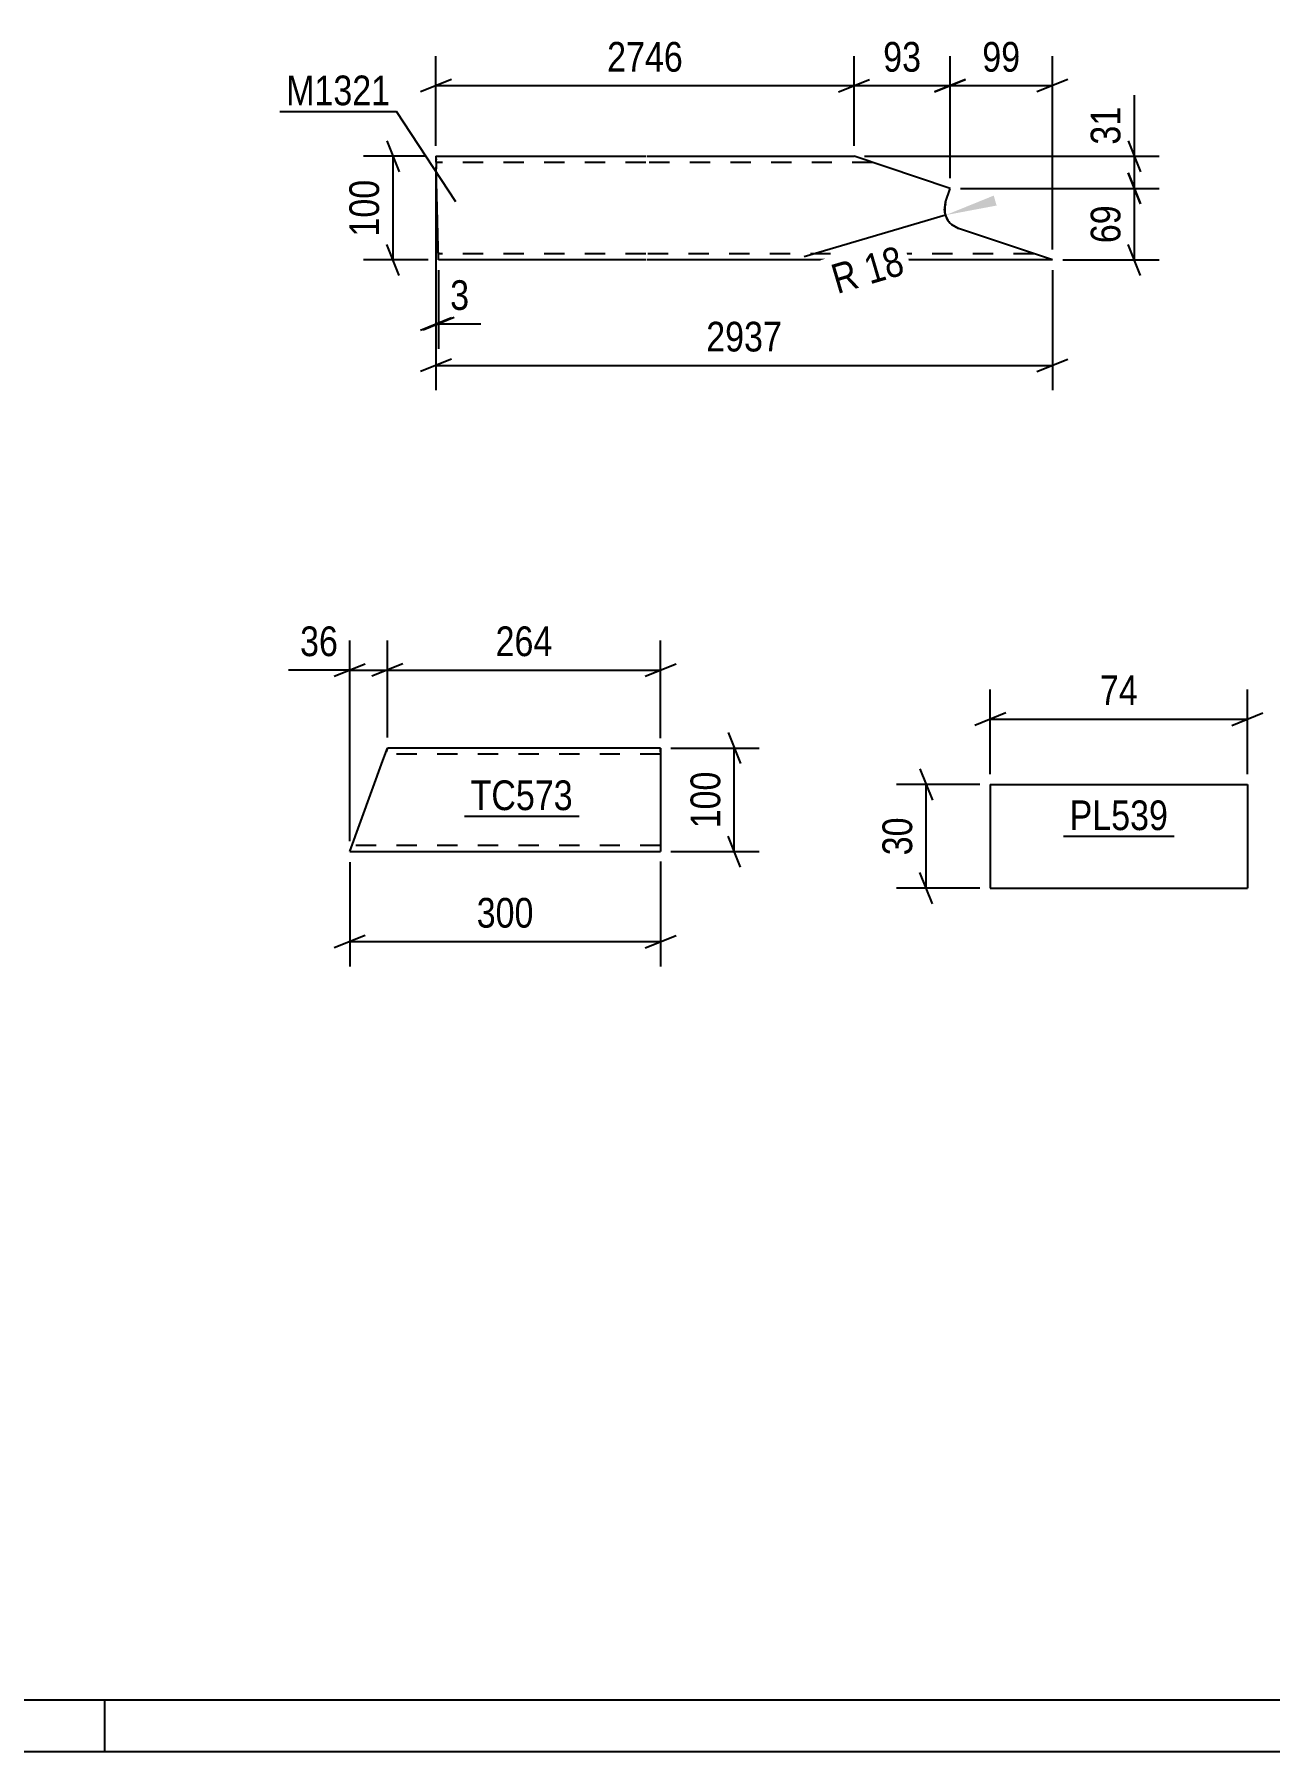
# Model space of a CAD drawing. Header units: millimetres. Extents: x 0 to 594, y 0 to 420.
# Drawn here: x 167.2 to 286.4, y 0 to 165.7 of the extents above; entities that cross this region are included whole.
import ezdxf

# ---------------------------------------------------------------- set-up
doc = ezdxf.new("R2010")
doc.units = ezdxf.units.MM
doc.linetypes.add('DXK_LINE_DOT2', pattern=[3.9198, 1.9599, -1.9599])
doc.styles.add('Arial Narrow', font='ARIALN.TTF', dxfattribs={"height": 0.2})

# ---------------------------------------------------------------- blocks, each defined once
blk = doc.blocks.new('Unknown-761549947-1163 - 19837')
at = {"color": 5, "linetype": 'Continuous'}
for p, q in [((5, 5), (589, 5)), ((174, 0), (174, 5)), ((0, 0), (594, 0))]:
    blk.add_line(p, q, dxfattribs=at)
blk = doc.blocks.new('Part-761549947-9343 - 9342')
at = {"color": 2, "linetype": 'Continuous'}
for p, q in [((259.41, 93.33), (259.41, 83.33)), ((259.41, 93.33), (284.21, 93.33)), ((284.21, 93.33), (284.21, 83.33)), ((259.41, 83.33), (284.21, 83.33))]:
    blk.add_line(p, q, dxfattribs=at)
blk = doc.blocks.new('Part-761549947-13108 - 13107')
at = {"color": 2, "linetype": 'Continuous'}
for p, q in [((205.94, 153.95), (205.97, 152.75)), ((205.94, 153.95), (226.17, 153.95)), ((206.16, 145.15), (205.97, 152.75)), ((226.27, 153.95), (246.27, 153.95)), ((255.53, 150.85), (246.27, 153.95)), ((255.09, 149.52), (255.53, 150.85)), ((254.99, 148.75), (255.09, 149.52)), ((256.35, 146.99), (255.67, 147.38)), ((265.4, 143.95), (256.35, 146.99)), ((206.19, 144.04), (206.16, 145.15)), ((206.19, 143.95), (206.19, 144.04)), ((226.17, 143.95), (206.19, 143.95)), ((265.4, 143.95), (226.27, 143.95))]:
    blk.add_line(p, q, dxfattribs=at)
at = {"color": 7, "linetype": 'DXK_LINE_DOT2'}
for p, q in [((205.94, 153.95), (205.94, 153.86)), ((205.94, 153.86), (205.95, 153.6)), ((226.17, 153.35), (205.95, 153.35)), ((248.06, 153.35), (226.27, 153.35)), ((255.09, 149.52), (254.99, 148.75)), ((254.99, 148.75), (255.09, 149.52)), ((255.09, 149.52), (254.99, 148.75)), ((255.67, 147.38), (256.35, 146.99)), ((256.35, 146.99), (255.67, 147.38)), ((255.67, 147.38), (256.35, 146.99)), ((206.18, 144.3), (206.16, 145.15)), ((226.17, 144.55), (206.17, 144.55)), ((263.61, 144.55), (226.27, 144.55))]:
    blk.add_line(p, q, dxfattribs=at)
at = {"color": 2, "linetype": 'Continuous'}
blk.add_arc((256.98, 148.88), 2, 183.9611, 228.9611, dxfattribs=at)
at = {"color": 7, "linetype": 'DXK_LINE_DOT2'}
blk.add_arc((256.98, 148.88), 2, 183.9611, 228.9611, dxfattribs=at)
blk.add_arc((256.98, 148.88), 2, 183.9611, 228.9611, dxfattribs=at)
blk.add_arc((256.98, 148.88), 2, 183.9611, 228.9611, dxfattribs=at)
blk = doc.blocks.new('Part-761549947-13116 - 13115')
at = {"color": 2, "linetype": 'Continuous'}
for p, q in [((200.82, 95.65), (201.25, 96.85)), ((227.61, 96.85), (201.25, 96.85)), ((227.61, 96.85), (227.61, 96.76)), ((227.61, 96.76), (227.61, 86.85)), ((197.62, 86.85), (200.82, 95.65)), ((197.62, 86.85), (227.61, 86.85))]:
    blk.add_line(p, q, dxfattribs=at)
at = {"color": 7, "linetype": 'DXK_LINE_DOT2'}
for p, q in [((227.61, 96.25), (201.04, 96.25)), ((201.22, 96.76), (201.13, 96.49)), ((201.25, 96.85), (201.22, 96.76)), ((227.61, 96.49), (227.61, 96.85)), ((197.62, 86.85), (197.65, 86.94)), ((227.61, 87.45), (197.83, 87.45))]:
    blk.add_line(p, q, dxfattribs=at)
blk = doc.blocks.new('StraightDimension-761549947-9822 - 9342')
at = {"color": 7, "linetype": 'Continuous'}
for p, q in [((252.62, 94.83), (253.82, 91.83)), ((258.41, 93.33), (250.37, 93.33)), ((253.22, 83.33), (253.22, 93.33)), ((253.82, 81.83), (252.62, 84.83)), ((258.41, 83.33), (250.37, 83.33))]:
    blk.add_line(p, q, dxfattribs=at)
at = {"color": 0}
blk.add_wipeout([(252.47, 90.76), (248.27, 90.76), (248.27, 85.9), (252.47, 85.9)], dxfattribs=at)
at = {"color": 3, "style": 'Arial Narrow'}
blk.add_text('30', height=2.863, rotation=90.0002, dxfattribs=at).set_placement((251.87, 86.5))
blk = doc.blocks.new('StraightDimension-761549947-9826 - 9342')
at = {"color": 7, "linetype": 'Continuous'}
for p, q in [((259.41, 94.33), (259.41, 102.49)), ((284.21, 94.33), (284.21, 102.49)), ((260.91, 100.24), (257.91, 99.04)), ((259.41, 99.64), (284.21, 99.64)), ((282.71, 99.04), (285.71, 100.24))]:
    blk.add_line(p, q, dxfattribs=at)
at = {"color": 0}
blk.add_wipeout([(274.24, 100.39), (274.24, 104.59), (269.38, 104.59), (269.38, 100.39)], dxfattribs=at)
at = {"color": 3, "style": 'Arial Narrow'}
blk.add_text('74', height=2.863, dxfattribs=at).set_placement((269.98, 100.99))
blk = doc.blocks.new('StraightDimension-761549947-13224 - 13107')
at = {"color": 7, "linetype": 'Continuous'}
for p, q in [((256.53, 150.85), (275.71, 150.85)), ((272.71, 152.35), (273.91, 149.35)), ((273.31, 143.95), (273.31, 150.85)), ((273.91, 142.45), (272.71, 145.45)), ((266.4, 143.95), (275.71, 143.95))]:
    blk.add_line(p, q, dxfattribs=at)
at = {"color": 0}
blk.add_wipeout([(272.56, 149.83), (268.36, 149.83), (268.36, 144.97), (272.56, 144.97)], dxfattribs=at)
at = {"color": 3, "style": 'Arial Narrow'}
blk.add_text('69', height=2.863, rotation=90.0002, dxfattribs=at).set_placement((271.96, 145.57))
blk = doc.blocks.new('StraightDimension-761549947-13160 - 13107')
at = {"color": 7, "linetype": 'Continuous'}
for p, q in [((246.27, 154.95), (246.27, 163.62)), ((255.53, 151.85), (255.53, 163.62)), ((244.77, 160.17), (247.77, 161.37)), ((246.27, 160.77), (255.53, 160.77)), ((257.03, 161.37), (254.03, 160.17))]:
    blk.add_line(p, q, dxfattribs=at)
at = {"color": 0}
blk.add_wipeout([(253.33, 161.52), (253.33, 165.72), (248.48, 165.72), (248.48, 161.52)], dxfattribs=at)
at = {"color": 3, "style": 'Arial Narrow'}
blk.add_text('93', height=2.863, dxfattribs=at).set_placement((249.08, 162.12))
blk = doc.blocks.new('StraightDimension-761549947-13130 - 13107')
at = {"color": 7, "linetype": 'Continuous'}
for p, q in [((205.94, 152.95), (205.94, 131.37)), ((265.4, 142.95), (265.4, 131.37)), ((207.44, 134.37), (204.44, 133.17)), ((263.9, 133.17), (266.9, 134.37)), ((205.94, 133.77), (265.4, 133.77))]:
    blk.add_line(p, q, dxfattribs=at)
at = {"color": 0}
blk.add_wipeout([(239.93, 134.52), (239.93, 138.72), (231.41, 138.72), (231.41, 134.52)], dxfattribs=at)
at = {"color": 3, "style": 'Arial Narrow'}
blk.add_text('2937', height=2.863, dxfattribs=at).set_placement((232.01, 135.12))
blk = doc.blocks.new('StraightDimension-761549947-13141 - 13107')
at = {"color": 7, "linetype": 'Continuous'}
for p, q in [((205.94, 152.95), (205.94, 135.38)), ((206.19, 142.95), (206.19, 135.38)), ((204.44, 137.18), (207.44, 138.38)), ((207.69, 138.38), (204.69, 137.18)), ((205.94, 137.78), (206.19, 137.78))]:
    blk.add_line(p, q, dxfattribs=at)
at = {"color": 0}
blk.add_wipeout([(209.74, 138.53), (209.74, 142.73), (206.71, 142.73), (206.71, 138.53)], dxfattribs=at)
at = {"color": 7, "linetype": 'Continuous'}
blk.add_line((206.19, 137.78), (210.27, 137.78), dxfattribs=at)
blk.add_line((206.19, 137.78), (210.27, 137.78), dxfattribs=at)
at = {"color": 3, "style": 'Arial Narrow'}
blk.add_text('3', height=2.86, dxfattribs=at).set_placement((207.31, 139.13))
blk = doc.blocks.new('StraightDimension-761549947-13205 - 13107')
at = {"color": 7, "linetype": 'Continuous'}
for p, q in [((201.2, 155.45), (202.4, 152.45)), ((204.94, 153.95), (198.95, 153.95)), ((201.8, 143.95), (201.8, 153.95)), ((202.4, 142.45), (201.2, 145.45)), ((205.19, 143.95), (198.95, 143.95))]:
    blk.add_line(p, q, dxfattribs=at)
at = {"color": 0}
blk.add_wipeout([(201.05, 152.29), (196.85, 152.29), (196.85, 145.61), (201.05, 145.61)], dxfattribs=at)
at = {"color": 3, "style": 'Arial Narrow'}
blk.add_text('100', height=2.863, rotation=90.0002, dxfattribs=at).set_placement((200.45, 146.21))
blk = doc.blocks.new('StraightDimension-761549947-13223 - 13107')
at = {"color": 7, "linetype": 'Continuous'}
for p, q in [((272.71, 155.45), (273.91, 152.45)), ((247.27, 153.95), (275.71, 153.95)), ((273.31, 150.85), (273.31, 153.95)), ((256.53, 150.85), (275.71, 150.85)), ((273.91, 149.35), (272.71, 152.35))]:
    blk.add_line(p, q, dxfattribs=at)
at = {"color": 0}
blk.add_wipeout([(272.56, 159.33), (268.36, 159.33), (268.36, 154.48), (272.56, 154.48)], dxfattribs=at)
at = {"color": 7, "linetype": 'Continuous'}
blk.add_line((273.31, 153.95), (273.31, 159.86), dxfattribs=at)
blk.add_line((273.31, 153.95), (273.31, 159.86), dxfattribs=at)
at = {"color": 3, "style": 'Arial Narrow'}
blk.add_text('31', height=2.863, rotation=90.0002, dxfattribs=at).set_placement((271.96, 155.08))
blk = doc.blocks.new('StraightDimension-761549947-13159 - 13107')
at = {"color": 7, "linetype": 'Continuous'}
for p, q in [((255.53, 151.85), (255.53, 163.62)), ((265.4, 144.95), (265.4, 163.62)), ((254.03, 160.17), (257.03, 161.37)), ((255.53, 160.77), (265.4, 160.77)), ((266.9, 161.37), (263.9, 160.17))]:
    blk.add_line(p, q, dxfattribs=at)
at = {"color": 0}
blk.add_wipeout([(262.89, 161.52), (262.89, 165.72), (258.04, 165.72), (258.04, 161.52)], dxfattribs=at)
at = {"color": 3, "style": 'Arial Narrow'}
blk.add_text('99', height=2.863, dxfattribs=at).set_placement((258.64, 162.12))
blk = doc.blocks.new('StraightDimension-761549947-13161 - 13107')
at = {"color": 7, "linetype": 'Continuous'}
for p, q in [((205.94, 154.95), (205.94, 163.62)), ((246.27, 154.95), (246.27, 163.62)), ((207.44, 161.37), (204.44, 160.17)), ((205.94, 160.77), (246.27, 160.77)), ((244.77, 160.17), (247.77, 161.37))]:
    blk.add_line(p, q, dxfattribs=at)
at = {"color": 0}
blk.add_wipeout([(230.36, 161.52), (230.36, 165.72), (221.85, 165.72), (221.85, 161.52)], dxfattribs=at)
at = {"color": 3, "style": 'Arial Narrow'}
blk.add_text('2746', height=2.863, dxfattribs=at).set_placement((222.45, 162.12))
blk = doc.blocks.new('RadiusDimension-761549947-13265 - 13107')
at = {"linetype": 'Continuous'}
blk.add_hatch(color=7, dxfattribs=at).paths.add_polyline_path([(260.02, 149.2), (255.08, 148.27), (259.74, 150.16)])
at = {"color": 7, "linetype": 'Continuous'}
blk.add_line((255.08, 148.27), (241.46, 144.24), dxfattribs=at)
blk.add_arc((256.83, 148.78), 1.82, 162.4532, 230.4416, dxfattribs=at)
at = {"color": 0}
blk.add_wipeout([(252.05, 142.21), (250.86, 146.24), (243.05, 143.93), (244.24, 139.9)], dxfattribs=at)
at = {"color": 3, "style": 'Arial Narrow'}
blk.add_text('R 18', height=2.863, rotation=16.4496, dxfattribs=at).set_placement((244.64, 140.65))
blk = doc.blocks.new('StraightDimension-761549947-13396 - 13115')
at = {"color": 7, "linetype": 'Continuous'}
for p, q in [((234.11, 98.35), (235.31, 95.35)), ((228.61, 96.85), (237.11, 96.85)), ((234.71, 86.85), (234.71, 96.85)), ((235.31, 85.35), (234.11, 88.35)), ((228.61, 86.85), (237.11, 86.85))]:
    blk.add_line(p, q, dxfattribs=at)
at = {"color": 0}
blk.add_wipeout([(233.96, 95.19), (229.76, 95.19), (229.76, 88.5), (233.96, 88.5)], dxfattribs=at)
at = {"color": 3, "style": 'Arial Narrow'}
blk.add_text('100', height=2.863, rotation=90.0002, dxfattribs=at).set_placement((233.36, 89.1))
blk = doc.blocks.new('StraightDimension-761549947-13332 - 13115')
at = {"color": 7, "linetype": 'Continuous'}
for p, q in [((201.25, 97.85), (201.25, 107.22)), ((227.61, 97.8), (227.61, 107.22)), ((202.75, 104.97), (199.75, 103.77)), ((226.11, 103.77), (229.11, 104.97)), ((201.25, 104.37), (227.61, 104.37))]:
    blk.add_line(p, q, dxfattribs=at)
at = {"color": 0}
blk.add_wipeout([(217.78, 105.12), (217.78, 109.32), (211.09, 109.32), (211.09, 105.12)], dxfattribs=at)
at = {"color": 3, "style": 'Arial Narrow'}
blk.add_text('264', height=2.863, dxfattribs=at).set_placement((211.69, 105.72))
blk = doc.blocks.new('StraightDimension-761549947-13333 - 13115')
at = {"color": 7, "linetype": 'Continuous'}
for p, q in [((197.62, 87.85), (197.62, 107.22)), ((201.25, 97.85), (201.25, 107.22)), ((196.12, 103.77), (199.12, 104.97)), ((202.75, 104.97), (199.75, 103.77)), ((197.62, 104.37), (201.25, 104.37))]:
    blk.add_line(p, q, dxfattribs=at)
at = {"color": 0}
blk.add_wipeout([(197.09, 105.12), (197.09, 109.32), (192.23, 109.32), (192.23, 105.12)], dxfattribs=at)
at = {"color": 7, "linetype": 'Continuous'}
blk.add_line((197.62, 104.37), (191.71, 104.37), dxfattribs=at)
blk.add_line((197.62, 104.37), (191.71, 104.37), dxfattribs=at)
at = {"color": 3, "style": 'Arial Narrow'}
blk.add_text('36', height=2.863, dxfattribs=at).set_placement((192.83, 105.72))
blk = doc.blocks.new('StraightDimension-761549947-13370 - 13115')
at = {"color": 7, "linetype": 'Continuous'}
for p, q in [((197.62, 85.85), (197.62, 75.77)), ((227.61, 85.89), (227.61, 75.77)), ((199.12, 78.77), (196.12, 77.57)), ((197.62, 78.17), (227.61, 78.17)), ((226.11, 77.57), (229.11, 78.77))]:
    blk.add_line(p, q, dxfattribs=at)
at = {"color": 0}
blk.add_wipeout([(215.96, 78.92), (215.96, 83.12), (209.27, 83.12), (209.27, 78.92)], dxfattribs=at)
at = {"color": 3, "style": 'Arial Narrow'}
blk.add_text('300', height=2.863, dxfattribs=at).set_placement((209.87, 79.52))
blk = doc.blocks.new('Mark-761549947-9955 - 9342')
at = {"color": 0}
blk.add_wipeout([(276.56, 88.93), (276.56, 91.93), (267.06, 91.93), (267.06, 88.93)], dxfattribs=at)
blk.add_wipeout([(276.56, 88.93), (276.56, 91.93), (267.06, 91.93), (267.06, 88.93)], dxfattribs=at)
at = {"color": 30, "linetype": 'Continuous'}
blk.add_line((266.46, 88.33), (277.16, 88.33), dxfattribs=at)
at = {"color": 3, "style": 'Arial Narrow'}
blk.add_text('PL539', height=2.863, dxfattribs=at).set_placement((267.06, 88.93))
blk = doc.blocks.new('Mark-761549947-13325 - 13107')
at = {"color": 0}
blk.add_wipeout([(201.54, 158.88), (201.54, 161.88), (191.49, 161.88), (191.49, 158.88)], dxfattribs=at)
blk.add_wipeout([(201.54, 158.88), (201.54, 161.88), (191.49, 161.88), (191.49, 158.88)], dxfattribs=at)
at = {"color": 30, "linetype": 'Continuous'}
for p in [(190.89, 158.28), (207.87, 149.55)]:
    blk.add_line(p, (202.14, 158.28), dxfattribs=at)
at = {"color": 3, "style": 'Arial Narrow'}
blk.add_text('M1321', height=2.863, dxfattribs=at).set_placement((191.49, 158.88))
blk = doc.blocks.new('Mark-761549947-13406 - 13115')
at = {"color": 0}
blk.add_wipeout([(219.14, 90.86), (219.14, 93.86), (209.28, 93.86), (209.28, 90.86)], dxfattribs=at)
blk.add_wipeout([(219.14, 90.86), (219.14, 93.86), (209.28, 93.86), (209.28, 90.86)], dxfattribs=at)
at = {"color": 30, "linetype": 'Continuous'}
blk.add_line((208.68, 90.26), (219.74, 90.26), dxfattribs=at)
at = {"color": 3, "style": 'Arial Narrow'}
blk.add_text('TC573', height=2.863, dxfattribs=at).set_placement((209.28, 90.86))

msp = doc.modelspace()

# ---------------------------------------------------------------- block references
for name in ['Unknown-761549947-1163 - 19837', 'Part-761549947-13108 - 13107', 'Part-761549947-13116 - 13115', 'Part-761549947-9343 - 9342']:
    msp.add_blockref(name, (0, 0))

# ---------------------------------------------------------------- next in the draw order: block references
for name in ['StraightDimension-761549947-13224 - 13107', 'StraightDimension-761549947-13396 - 13115', 'StraightDimension-761549947-9822 - 9342', 'Mark-761549947-13406 - 13115', 'Mark-761549947-9955 - 9342']:
    msp.add_blockref(name, (0, 0))

# ---------------------------------------------------------------- next in the draw order: block references
for name in ['StraightDimension-761549947-13160 - 13107', 'StraightDimension-761549947-13332 - 13115', 'StraightDimension-761549947-9826 - 9342', 'StraightDimension-761549947-13370 - 13115']:
    msp.add_blockref(name, (0, 0))

# ---------------------------------------------------------------- next in the draw order: block references
for name in ['StraightDimension-761549947-13130 - 13107', 'StraightDimension-761549947-13333 - 13115']:
    msp.add_blockref(name, (0, 0))

# ---------------------------------------------------------------- next in the draw order: block references
for name in ['StraightDimension-761549947-13223 - 13107', 'StraightDimension-761549947-13141 - 13107']:
    msp.add_blockref(name, (0, 0))

# ---------------------------------------------------------------- next in the draw order: block references
for name in ['StraightDimension-761549947-13159 - 13107', 'StraightDimension-761549947-13205 - 13107']:
    msp.add_blockref(name, (0, 0))

# ---------------------------------------------------------------- next in the draw order: block references
for name in ['StraightDimension-761549947-13161 - 13107', 'RadiusDimension-761549947-13265 - 13107']:
    msp.add_blockref(name, (0, 0))

# ---------------------------------------------------------------- next in the draw order: block references
msp.add_blockref('Mark-761549947-13325 - 13107', (0, 0))

doc.saveas('drawing.dxf')
